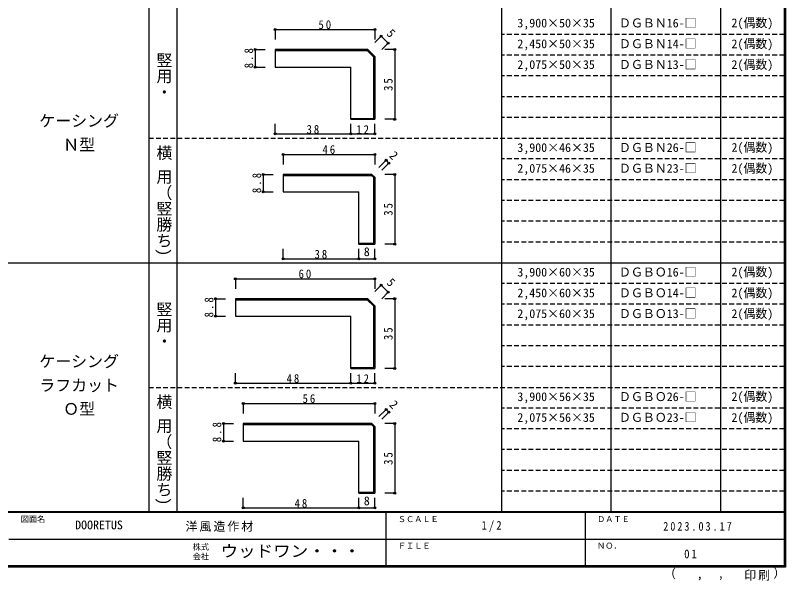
# Model space of a CAD drawing. Units: millimetres, scale not verified. Extents: x -400 to 380, y -287 to 278.
# Drawn here: x -6.7 to 380, y -287.1 to -3.5 of the extents above; entities that cross this region are included whole.
import ezdxf
from ezdxf.enums import TextEntityAlignment as Align

# ---------------------------------------------------------------- set-up
doc = ezdxf.new("R2010")
doc.units = ezdxf.units.MM
doc.header["$LTSCALE"] = 2
doc.header["$PDMODE"] = 32
doc.header["$PDSIZE"] = 1
doc.linetypes.add('DASHED1', pattern=[1.8, 1.2, -0.6])
for name, color, linetype in [('0-4', 3, 'Continuous'), ('0-A', 7, 'Continuous'), ('0-B', 7, 'Continuous'), ('F-1', 7, 'DASHED1'), ('F-A', 7, 'Continuous')]:
    doc.layers.add(name, color=color, linetype=linetype)
doc.styles.add('@ＭＳ ゴシック', font='')
doc.styles.add('ＭＳ ゴシック', font='')
doc.styles.get('@ＭＳ ゴシック').set_extended_font_data('@MS Gothic')
doc.styles.get('ＭＳ ゴシック').set_extended_font_data('MS Gothic')

msp = doc.modelspace()

# ---------------------------------------------------------------- linework, layer by layer
at = {"layer": '0-4'}
for p, q in [((170.219, -20.679), (123.755, -20.679)), ((123.755, -20.679), (123.755, -29.479)), ((173.255, -55.179), (173.255, -24.421)), ((123.755, -29.479), (161.755, -29.479)), ((161.755, -55.679), (161.755, -29.479)), ((161.755, -55.179), (173.255, -55.179)), ((161.755, -55.679), (173.755, -55.679)), ((127.755, -83.312), (127.755, -92.112)), ((127.755, -83.812), (172.134, -83.812)), ((173.755, -84.726), (173.755, -118.312)), ((127.755, -92.112), (165.755, -92.112)), ((165.755, -118.312), (165.755, -92.112)), ((165.755, -117.812), (173.255, -117.812)), ((165.755, -118.312), (173.755, -118.312)), ((170.219, -145.679), (103.755, -145.679)), ((103.755, -145.679), (103.755, -154.479)), ((103.755, -146.179), (170.012, -146.179)), ((170.012, -146.179), (173.255, -149.421)), ((173.255, -180.179), (173.255, -149.421)), ((103.755, -154.479), (161.755, -154.479)), ((161.755, -180.679), (161.755, -154.479)), ((161.755, -180.179), (173.255, -180.179)), ((161.755, -180.679), (173.755, -180.679)), ((172.341, -208.312), (107.755, -208.312)), ((107.755, -208.312), (107.755, -217.112)), ((173.755, -209.726), (172.341, -208.312)), ((107.755, -208.812), (172.134, -208.812)), ((173.755, -209.726), (173.755, -243.312)), ((107.755, -217.112), (165.755, -217.112)), ((165.755, -243.312), (165.755, -217.112)), ((165.755, -242.812), (173.255, -242.812)), ((165.755, -243.312), (173.755, -243.312))]:
    msp.add_line(p, q, dxfattribs=at)
for points in [[(123.755, -21.179), (170.012, -21.179), (173.255, -24.421)], [(170.219, -20.679), (173.755, -24.214), (173.755, -55.679)], [(173.755, -84.726), (172.341, -83.312), (127.755, -83.312)], [(173.255, -117.812), (173.255, -84.933), (172.134, -83.812)], [(170.219, -145.679), (173.755, -149.214), (173.755, -180.679)], [(173.255, -242.812), (173.255, -209.933), (172.134, -208.812)]]:
    msp.add_lwpolyline(points, dxfattribs=at)
at = {"layer": '0-B', "color": 4}
for p, q in [((123.755, -10.679), (123.755, -15.679)), ((123.755, -10.679), (173.755, -10.679)), ((173.755, -10.679), (173.755, -15.679)), ((176.987, -13.911), (173.755, -17.143)), ((180.523, -17.446), (176.987, -13.911)), ((180.523, -17.446), (177.29, -20.679)), ((113.755, -20.679), (118.755, -20.679)), ((113.755, -20.679), (113.755, -29.479)), ((183.755, -20.679), (178.755, -20.679)), ((183.755, -20.679), (183.755, -55.679)), ((113.755, -29.479), (118.755, -29.479)), ((183.755, -55.679), (178.755, -55.679)), ((123.755, -63.005), (123.755, -58.005)), ((161.755, -63.005), (161.755, -58.005)), ((173.755, -63.005), (173.755, -58.005)), ((123.755, -63.005), (173.755, -63.005)), ((127.755, -73.312), (127.755, -78.312)), ((127.755, -73.312), (173.755, -73.312)), ((173.755, -73.312), (173.755, -78.312)), ((179.412, -76.241), (175.876, -79.776)), ((179.412, -76.241), (180.826, -77.655)), ((180.826, -77.655), (177.29, -81.19)), ((117.755, -83.312), (122.755, -83.312)), ((117.755, -83.312), (117.755, -92.112)), ((183.755, -83.312), (178.755, -83.312)), ((183.755, -83.312), (183.755, -118.312)), ((117.755, -92.112), (122.755, -92.112)), ((183.755, -118.312), (178.755, -118.312)), ((127.755, -125.638), (127.755, -120.638)), ((165.755, -125.638), (165.755, -120.638)), ((173.755, -125.638), (173.755, -120.638)), ((127.755, -125.638), (173.755, -125.638)), ((103.755, -135.679), (103.755, -140.679)), ((103.755, -135.679), (173.755, -135.679)), ((173.755, -135.679), (173.755, -140.679)), ((176.987, -138.911), (173.755, -142.143)), ((180.523, -142.446), (176.987, -138.911)), ((180.523, -142.446), (177.29, -145.679)), ((93.755, -145.679), (98.755, -145.679)), ((93.755, -145.679), (93.755, -154.479)), ((183.755, -145.679), (178.755, -145.679)), ((183.755, -145.679), (183.755, -180.679)), ((93.755, -154.479), (98.755, -154.479)), ((183.755, -180.679), (178.755, -180.679)), ((103.755, -188.005), (103.755, -183.005)), ((161.755, -188.005), (161.755, -183.005)), ((173.755, -188.005), (173.755, -183.005)), ((103.755, -188.005), (173.755, -188.005)), ((107.755, -198.312), (107.755, -203.312)), ((107.755, -198.312), (173.755, -198.312)), ((173.755, -198.312), (173.755, -203.312)), ((179.412, -201.241), (175.876, -204.776)), ((180.826, -202.655), (177.29, -206.19)), ((179.412, -201.241), (180.826, -202.655)), ((97.755, -208.312), (102.755, -208.312)), ((97.755, -208.312), (97.755, -217.112)), ((183.755, -208.312), (178.755, -208.312)), ((183.755, -208.312), (183.755, -243.312)), ((97.755, -217.112), (102.755, -217.112)), ((183.755, -243.312), (178.755, -243.312)), ((107.755, -250.638), (107.755, -245.638)), ((165.755, -250.638), (165.755, -245.638)), ((173.755, -250.638), (173.755, -245.638)), ((107.755, -250.638), (173.755, -250.638))]:
    msp.add_line(p, q, dxfattribs=at)
at = {"layer": '0-B'}
for p in [(123.755, -10.679), (173.755, -10.679), (176.987, -13.911), (180.523, -17.446), (113.755, -20.679), (183.755, -20.679), (113.755, -29.479), (183.755, -55.679), (123.755, -63.005), (161.755, -63.005), (173.755, -63.005), (127.755, -73.312), (173.755, -73.312), (179.412, -76.241), (180.826, -77.655), (117.755, -83.312), (183.755, -83.312), (117.755, -92.112), (183.755, -118.312), (127.755, -125.638), (165.755, -125.638), (173.755, -125.638), (103.755, -135.679), (173.755, -135.679), (176.987, -138.911), (180.523, -142.446), (93.755, -145.679), (183.755, -145.679), (93.755, -154.479), (183.755, -180.679), (103.755, -188.005), (161.755, -188.005), (173.755, -188.005), (107.755, -198.312), (173.755, -198.312), (179.412, -201.241), (180.826, -202.655), (97.755, -208.312), (183.755, -208.312), (97.755, -217.112), (183.755, -243.312), (107.755, -250.638), (165.755, -250.638), (173.755, -250.638)]:
    msp.add_point(p, dxfattribs=at)
at = {"layer": 'F-1', "linetype": 'Continuous'}
for p, q in [((60.333, 278.337), (60.333, -253)), ((237.333, 278.337), (237.333, -253)), ((292.333, 278.337), (292.333, -253)), ((347.333, 278.337), (347.333, -253)), ((74.333, 247.333), (74.333, -253)), ((-399.333, -127.667), (379.333, -127.667))]:
    msp.add_line(p, q, dxfattribs=at)
at = {"layer": 'F-1', "color": 6, "linetype": 'Continuous'}
for p, q in [((379.333, 278.333), (379.333, -280.333)), ((379.667, 278.333), (379.667, -280.333)), ((380, 278.333), (380, -280.333)), ((380, -252.667), (-400, -252.667)), ((380, -253), (-400, -253)), ((179.333, -253), (179.333, -279.667)), ((279.333, -253), (279.333, -279.667)), ((-10, -266.333), (379.333, -266.334)), ((380, -279.667), (-400, -279.667)), ((380, -280), (-400, -280)), ((380, -280.333), (-400, -280.333))]:
    msp.add_line(p, q, dxfattribs=at)
at = {"layer": 'F-1'}
for p, q in [((379.333, -13.083), (237.333, -13.083)), ((379.333, -23.5), (237.333, -23.5)), ((379.333, -33.917), (237.333, -33.917)), ((379.333, -44.333), (237.333, -44.333)), ((379.333, -54.75), (237.333, -54.75)), ((60.333, -65.167), (379.333, -65.167)), ((379.333, -75.583), (237.333, -75.583)), ((379.333, -86), (237.333, -86)), ((379.333, -96.417), (237.333, -96.417)), ((379.333, -106.833), (237.333, -106.833)), ((379.333, -117.25), (237.333, -117.25)), ((379.333, -138.083), (237.333, -138.083)), ((379.333, -148.5), (237.333, -148.5)), ((379.333, -158.917), (237.333, -158.917)), ((379.333, -169.333), (237.333, -169.333)), ((379.333, -179.75), (237.333, -179.75)), ((60.333, -190.167), (379.333, -190.167)), ((379.333, -200.583), (237.333, -200.583)), ((379.333, -211), (237.333, -211)), ((379.333, -221.417), (237.333, -221.417)), ((379.333, -231.833), (237.333, -231.833)), ((379.333, -242.25), (237.333, -242.25))]:
    msp.add_line(p, q, dxfattribs=at)

# ---------------------------------------------------------------- texts
at = {"layer": '0-A', "style": 'ＭＳ ゴシック'}
for s, height, p in [('3,900×50×35', 4.399, (245.333, -10.875)), ('ＤＧＢＮ16-□', 4.399, (296.333, -10.875)), ('2(偶数)', 4.399, (352.833, -10.766)), ('ＤＧＢＮ14-□', 4.399, (296.333, -21.292)), ('2(偶数)', 4.399, (352.833, -21.292)), ('2,450×50×35', 4.399, (245.333, -21.292)), ('2,075×50×35', 4.399, (245.333, -31.708)), ('ＤＧＢＮ13-□', 4.399, (296.333, -31.708)), ('2(偶数)', 4.399, (352.833, -31.708)), ('ケーシング', 5.865, (5.333, -61.086)), ('Ｎ型', 5.865, (17.333, -73.086)), ('3,900×46×35', 4.399, (245.333, -73.375)), ('ＤＧＢＮ26-□', 4.399, (296.333, -73.375)), ('2(偶数)', 4.399, (352.833, -73.266)), ('2,075×46×35', 4.399, (245.333, -83.792)), ('ＤＧＢＮ23-□', 4.399, (296.333, -83.792)), ('2(偶数)', 4.399, (352.833, -83.792)), ('3,900×60×35', 4.399, (245.333, -135.875)), ('ＤＧＢＯ16-□', 4.399, (296.333, -135.875)), ('2(偶数)', 4.399, (352.833, -135.766)), ('2,450×60×35', 4.399, (245.333, -146.292)), ('ＤＧＢＯ14-□', 4.399, (296.333, -146.292)), ('2(偶数)', 4.399, (352.833, -146.292)), ('ＤＧＢＯ13-□', 4.399, (296.333, -156.708)), ('2(偶数)', 4.399, (352.833, -156.708)), ('2,075×60×35', 4.399, (245.333, -156.708)), ('ケーシング', 5.865, (5.333, -181.808)), ('ラフカット', 5.865, (5.333, -193.808)), ('3,900×56×35', 4.399, (245.333, -198.375)), ('ＤＧＢＯ26-□', 4.399, (296.333, -198.375)), ('2(偶数)', 4.399, (352.833, -198.266)), ('Ｏ型', 5.865, (17.333, -205.666)), ('2,075×56×35', 4.399, (245.333, -208.792)), ('ＤＧＢＯ23-□', 4.399, (296.333, -208.792)), ('2(偶数)', 4.399, (352.833, -208.792))]:
    msp.add_text(s, height=height, dxfattribs=at).set_placement(p, align=Align.BOTTOM_LEFT)
at = {"layer": '0-A', "style": '@ＭＳ ゴシック'}
for s, p in [('竪用・', (63.333, -21.917)), ('横 用（竪勝ち)', (63.333, -68.417)), ('竪用・', (63.333, -146.917)), ('横 用（竪勝ち)', (63.333, -193.417))]:
    msp.add_text(s, height=5.865, rotation=270, dxfattribs=at).set_placement(p, align=Align.BOTTOM_LEFT)
at = {"layer": '0-B', "style": 'ＭＳ ゴシック'}
for s, p in [('5', (178.401, -13.911)), ('2', (179.765, -75.18)), ('5', (178.401, -138.911)), ('2', (179.765, -200.18))]:
    msp.add_text(s, height=4.399, rotation=315, dxfattribs=at).set_placement(p, align=Align.BOTTOM_LEFT)
for p in [(168.255, -125.618), (168.255, -250.618)]:
    msp.add_text('8', height=4.399, dxfattribs=at).set_placement(p, align=Align.BOTTOM_LEFT)
at = {"layer": '0-B', "char_height": 4.399, "attachment_point": 7, "style": 'ＭＳ ゴシック'}
for s, insert in [('\\T1.36;\\W0.9;50', (145.505, -10.439)), ('\\T1.36;\\W0.9;38', (139.505, -62.985)), ('\\T1.36;\\W0.9;12', (164.505, -62.985)), ('\\T1.36;\\W0.9;46', (147.505, -73.072)), ('\\T1.36;\\W0.9;38', (143.505, -125.618)), ('\\T1.36;\\W0.9;60', (135.505, -135.439)), ('\\T1.36;\\W0.9;48', (129.505, -187.985)), ('\\T1.36;\\W0.9;12', (164.505, -187.985)), ('\\T1.36;\\W0.9;56', (137.505, -198.072)), ('\\T1.36;\\W0.9;48', (133.505, -250.618))]:
    msp.add_mtext(s, dxfattribs=dict(at, insert=insert))
at = {"layer": '0-B', "char_height": 4.399, "attachment_point": 7, "rotation": 90, "style": 'ＭＳ ゴシック'}
for s, insert in [('\\T1.38;\\W0.9;8.8', (112.755, -30.079)), ('\\T1.36;\\W0.9;35', (182.755, -41.429)), ('\\T1.38;\\W0.9;8.8', (116.755, -92.712)), ('\\T1.36;\\W0.9;35', (182.755, -104.062)), ('\\T1.38;\\W0.9;8.8', (92.755, -155.079)), ('\\T1.36;\\W0.9;35', (182.755, -166.429)), ('\\T1.38;\\W0.9;8.8', (96.755, -217.712)), ('\\T1.36;\\W0.9;35', (182.755, -229.062))]:
    msp.add_mtext(s, dxfattribs=dict(at, insert=insert))
at = {"layer": 'F-A', "style": 'ＭＳ ゴシック'}
for s, height, p in [('図面名', 2.933, (-4, -258.667)), ('ＳＣＡＬＥ', 2.933, (185.333, -258.667)), ('ＤＡＴＥ', 2.933, (285.333, -258.667)), ('DOORETUS', 4.399, (23.333, -262.719)), ('株式', 2.933, (82.333, -272.6)), ('ＦＩＬＥ', 2.933, (185.333, -272)), ('ＮＯ．', 2.933, (285.333, -272)), ('会社', 2.933, (82.333, -277.4)), ('（', 4.399, (318.936, -287.221)), ('）', 4.399, (373.894, -286.942)), (',', 4.399, (335.418, -287.221)), (',', 4.399, (346.013, -287.035))]:
    msp.add_text(s, height=height, dxfattribs=at).set_placement(p, align=Align.BOTTOM_LEFT)
at = {"layer": 'F-A', "style": 'ＭＳ ゴシック', "width": 1.1}
msp.add_text('ウッドワン・・・', height=5.865, dxfattribs=at).set_placement((96.333, -277), align=Align.BOTTOM_LEFT)
at = {"layer": 'F-A', "char_height": 4.399, "attachment_point": 7, "style": 'ＭＳ ゴシック'}
for s, insert in [('\\T1.17;洋風造作材', (78.695, -262.667)), ('\\T1.38;\\W0.9;1/2', (227.333, -262.667)), ('\\T1.39;\\W0.85;2023.03.17', (318.583, -262.167)), ('\\T1.36;\\W0.9;01', (329.083, -276)), ('\\T1.17;印刷', (359.21, -287.128))]:
    msp.add_mtext(s, dxfattribs=dict(at, insert=insert))

doc.saveas('drawing.dxf')
